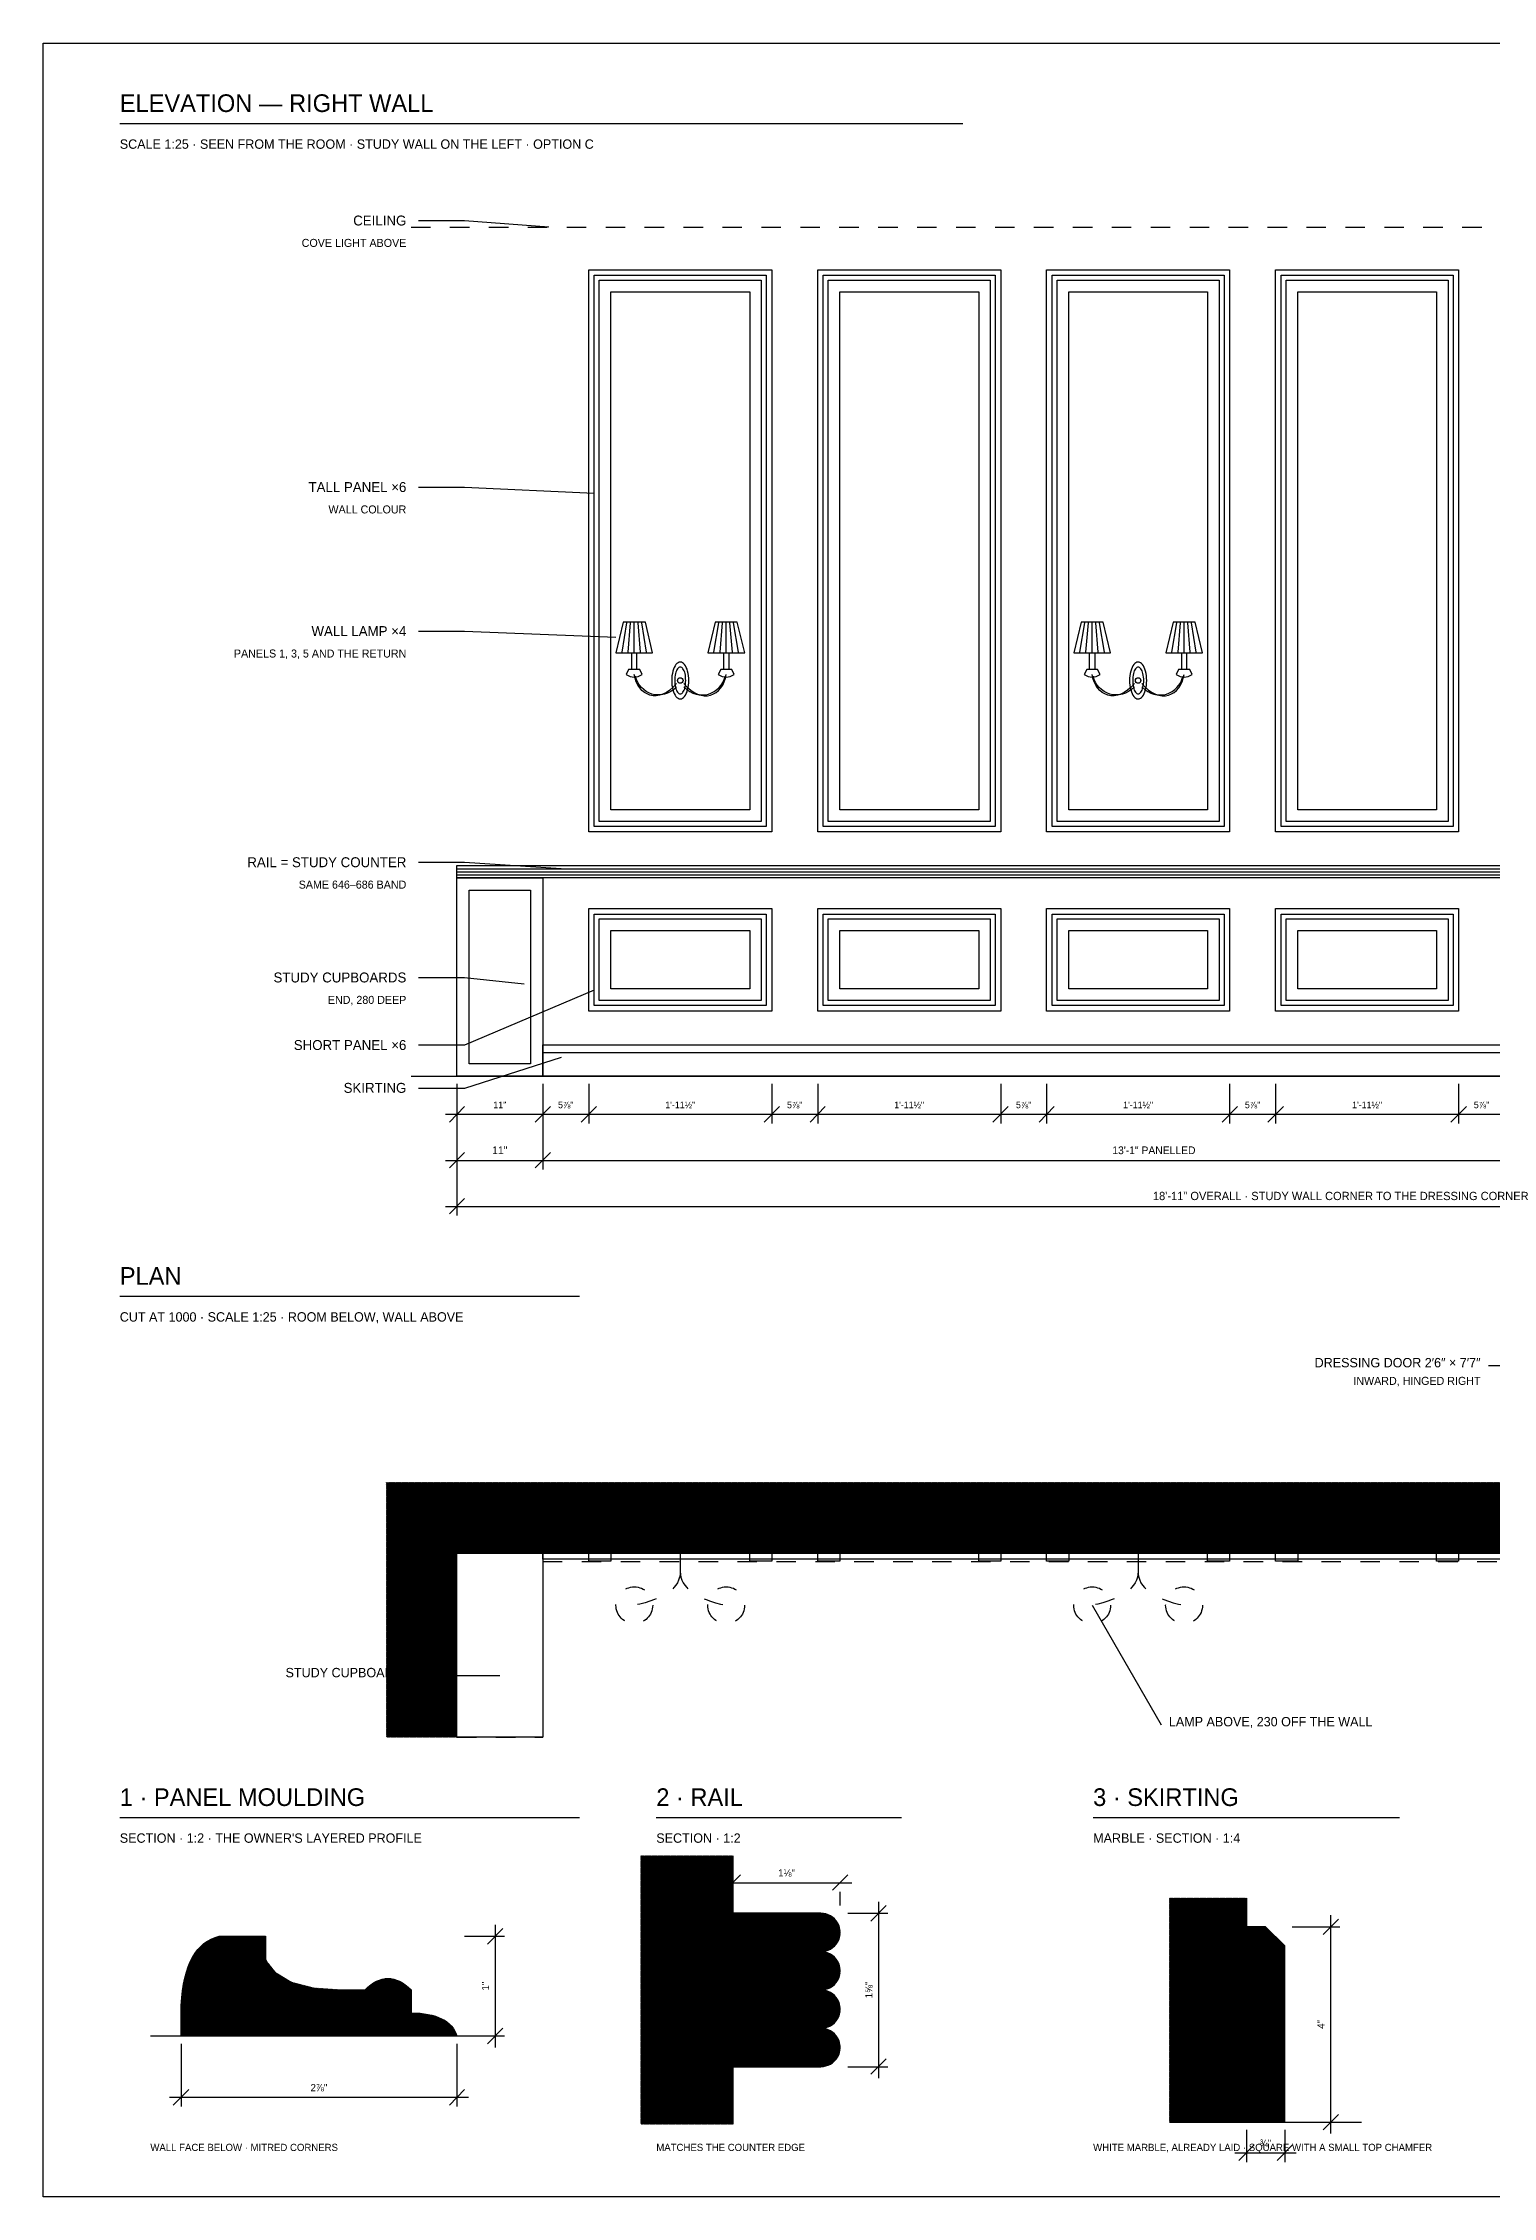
# Model space of a CAD drawing. Header units: inches. Extents: x 0.3 to 16.2, y 0.3 to 11.4.
# Drawn here: x 0.31 to 7.76, y 0.31 to 11.38 of the extents above; entities that cross this region are included whole.
import ezdxf
from ezdxf.enums import TextEntityAlignment as Align

# ---------------------------------------------------------------- set-up
doc = ezdxf.new("R2010")
doc.units = ezdxf.units.IN
doc.header["$LTSCALE"] = 0.009843
doc.header["$MEASUREMENT"] = 0
doc.linetypes.add('DASHED', pattern=[0.6, 0.5, -0.1])
for name, color, linetype in [('DIMENSIONS', 1, 'Continuous'), ('GEOMETRY', 7, 'Continuous'), ('HATCH', 8, 'Continuous'), ('TEXT', 7, 'Continuous')]:
    doc.layers.add(name, color=color, linetype=linetype)

msp = doc.modelspace()

# ---------------------------------------------------------------- hatches: boundary and pattern name
at = {"layer": 'HATCH'}
h = msp.add_hatch(dxfattribs=at)
h.set_pattern_fill('ANSI31', scale=0.01574803)
h.paths.add_polyline_path([(2.079, 3.984), (9.161, 3.984), (9.161, 3.622), (2.079, 3.622), (2.079, 3.984)])
h = msp.add_hatch(dxfattribs=at)
h.set_pattern_fill('ANSI31', scale=0.01574803)
h.paths.add_polyline_path([(2.079, 3.984), (2.441, 3.984), (2.441, 2.677), (2.079, 2.677), (2.079, 3.984)])
h = msp.add_hatch(dxfattribs=at)
h.set_pattern_fill('ANSI31', scale=0.01574803)
h.paths.add_polyline_path([(3.386, 2.067), (3.858, 2.067), (3.858, 0.689), (3.386, 0.689), (3.386, 2.067)])
h = msp.add_hatch(dxfattribs=at)
h.set_pattern_fill('ANSI31', scale=0.01574803)
h.paths.add_polyline_path([(3.858, 0.984), (4.311, 0.984), (4.324, 0.985), (4.336, 0.988), (4.349, 0.992), (4.36, 0.997), (4.371, 1.005), (4.381, 1.013), (4.389, 1.023), (4.396, 1.033), (4.402, 1.045), (4.406, 1.057), (4.409, 1.07), (4.409, 1.083), (4.409, 1.096), (4.406, 1.108), (4.402, 1.12), (4.396, 1.132), (4.389, 1.143), (4.381, 1.152), (4.371, 1.161), (4.36, 1.168), (4.349, 1.174), (4.336, 1.178), (4.324, 1.18), (4.311, 1.181), (4.324, 1.182), (4.336, 1.184), (4.349, 1.189), (4.36, 1.194), (4.371, 1.201), (4.381, 1.21), (4.389, 1.22), (4.396, 1.23), (4.402, 1.242), (4.406, 1.254), (4.409, 1.267), (4.409, 1.28), (4.409, 1.292), (4.406, 1.305), (4.402, 1.317), (4.396, 1.329), (4.389, 1.339), (4.381, 1.349), (4.371, 1.358), (4.36, 1.365), (4.349, 1.37), (4.336, 1.375), (4.324, 1.377), (4.311, 1.378), (4.324, 1.379), (4.336, 1.381), (4.349, 1.385), (4.36, 1.391), (4.371, 1.398), (4.381, 1.407), (4.389, 1.416), (4.396, 1.427), (4.402, 1.439), (4.406, 1.451), (4.409, 1.464), (4.409, 1.476), (4.409, 1.489), (4.406, 1.502), (4.402, 1.514), (4.396, 1.526), (4.389, 1.536), (4.381, 1.546), (4.371, 1.554), (4.36, 1.562), (4.349, 1.567), (4.336, 1.571), (4.324, 1.574), (4.311, 1.575), (4.324, 1.576), (4.336, 1.578), (4.349, 1.582), (4.36, 1.588), (4.371, 1.595), (4.381, 1.604), (4.389, 1.613), (4.396, 1.624), (4.402, 1.636), (4.406, 1.648), (4.409, 1.66), (4.409, 1.673), (4.409, 1.686), (4.406, 1.699), (4.402, 1.711), (4.396, 1.722), (4.389, 1.733), (4.381, 1.743), (4.371, 1.751), (4.36, 1.758), (4.349, 1.764), (4.336, 1.768), (4.324, 1.771), (4.311, 1.772), (3.858, 1.772), (3.858, 0.984)])
h = msp.add_hatch(dxfattribs=at)
h.set_pattern_fill('ANSI31', scale=0.01574803)
h.paths.add_polyline_path([(6.102, 1.85), (6.496, 1.85), (6.496, 0.699), (6.102, 0.699), (6.102, 1.85)])
h = msp.add_hatch(dxfattribs=at)
h.set_pattern_fill('ANSI31', scale=0.01574803)
h.paths.add_polyline_path([(6.496, 0.699), (6.693, 0.699), (6.693, 1.604), (6.594, 1.703), (6.496, 1.703), (6.496, 0.699)])
h = msp.add_hatch(dxfattribs=at)
h.set_pattern_fill('ANSI31', scale=0.01574803)
h.paths.add_polyline_path([(1.024, 1.142), (1.024, 1.299), (1.043, 1.439), (1.083, 1.545), (1.142, 1.617), (1.22, 1.654), (1.457, 1.654), (1.457, 1.535), (1.511, 1.467), (1.594, 1.417), (1.708, 1.388), (1.85, 1.378), (1.969, 1.378), (2.028, 1.422), (2.087, 1.437), (2.146, 1.422), (2.205, 1.378), (2.205, 1.26), (2.293, 1.252), (2.362, 1.23), (2.411, 1.193), (2.441, 1.142), (1.024, 1.142)])

# ---------------------------------------------------------------- linework, layer by layer
at = {"layer": 'DIMENSIONS'}
for p, q in [((2.441, 6.033), (2.441, 5.828)), ((2.441, 6.033), (2.441, 5.592)), ((2.441, 6.033), (2.441, 5.356)), ((2.882, 6.033), (2.882, 5.828)), ((2.882, 6.033), (2.882, 5.592)), ((3.118, 6.033), (3.118, 5.828)), ((4.058, 6.033), (4.058, 5.828)), ((4.294, 6.033), (4.294, 5.828)), ((5.234, 6.033), (5.234, 5.828)), ((5.47, 6.033), (5.47, 5.828)), ((6.41, 6.033), (6.41, 5.828)), ((6.646, 6.033), (6.646, 5.828)), ((7.586, 6.033), (7.586, 5.828)), ((2.382, 5.876), (9.22, 5.876)), ((2.402, 5.836), (2.48, 5.915)), ((2.843, 5.836), (2.921, 5.915)), ((3.079, 5.836), (3.157, 5.915)), ((4.019, 5.836), (4.097, 5.915)), ((4.255, 5.836), (4.333, 5.915)), ((5.194, 5.836), (5.273, 5.915)), ((5.431, 5.836), (5.509, 5.915)), ((6.371, 5.836), (6.45, 5.915)), ((6.607, 5.836), (6.686, 5.915)), ((7.547, 5.836), (7.626, 5.915)), ((2.402, 5.6), (2.48, 5.679)), ((2.843, 5.6), (2.921, 5.679)), ((2.382, 5.639), (11.58, 5.639)), ((2.402, 5.364), (2.48, 5.443)), ((2.382, 5.403), (11.58, 5.403)), ((3.799, 1.929), (4.469, 1.929)), ((3.819, 1.89), (3.898, 1.969)), ((3.858, 1.811), (3.858, 1.882)), ((4.37, 1.89), (4.449, 1.969)), ((4.409, 1.811), (4.409, 1.882)), ((4.449, 1.772), (4.654, 1.772)), ((4.567, 1.732), (4.646, 1.811)), ((4.606, 1.831), (4.606, 0.925)), ((2.598, 1.614), (2.677, 1.693)), ((2.638, 1.713), (2.638, 1.083)), ((6.732, 1.703), (6.976, 1.703)), ((6.89, 1.663), (6.969, 1.742)), ((6.929, 1.762), (6.929, 0.64)), ((2.48, 1.654), (2.685, 1.654)), ((2.48, 1.142), (2.685, 1.142)), ((2.598, 1.102), (2.677, 1.181)), ((1.024, 1.102), (1.024, 0.78)), ((2.441, 1.102), (2.441, 0.78)), ((4.567, 0.945), (4.646, 1.024)), ((4.449, 0.984), (4.654, 0.984)), ((0.965, 0.827), (2.5, 0.827)), ((0.984, 0.787), (1.063, 0.866)), ((2.402, 0.787), (2.48, 0.866)), ((6.732, 0.699), (6.976, 0.699)), ((6.89, 0.659), (6.969, 0.738)), ((6.457, 0.502), (6.535, 0.581)), ((6.496, 0.659), (6.496, 0.494)), ((6.654, 0.502), (6.732, 0.581)), ((6.693, 0.659), (6.693, 0.494)), ((6.437, 0.541), (6.752, 0.541))]:
    msp.add_line(p, q, dxfattribs=at)
at = {"layer": 'GEOMETRY'}
for p, q in [((0.709, 10.965), (5.039, 10.965)), ((3.289, 8.249), (3.314, 8.4)), ((3.32, 8.249), (3.333, 8.4)), ((3.352, 8.249), (3.352, 8.4)), ((3.383, 8.249), (3.371, 8.4)), ((3.415, 8.249), (3.39, 8.4)), ((3.761, 8.249), (3.786, 8.4)), ((3.793, 8.249), (3.805, 8.4)), ((3.824, 8.249), (3.824, 8.4)), ((3.856, 8.249), (3.843, 8.4)), ((3.887, 8.249), (3.862, 8.4)), ((5.641, 8.249), (5.666, 8.4)), ((5.672, 8.249), (5.685, 8.4)), ((5.704, 8.249), (5.704, 8.4)), ((5.735, 8.249), (5.723, 8.4)), ((5.767, 8.249), (5.742, 8.4)), ((6.113, 8.249), (6.139, 8.4)), ((6.145, 8.249), (6.157, 8.4)), ((6.176, 8.249), (6.176, 8.4)), ((6.208, 8.249), (6.195, 8.4)), ((6.239, 8.249), (6.214, 8.4)), ((2.441, 7.137), (8.92, 7.137)), ((2.441, 7.121), (8.92, 7.121)), ((2.441, 7.106), (8.92, 7.106)), ((2.882, 6.194), (8.92, 6.194)), ((2.205, 6.072), (11.757, 6.072)), ((0.709, 4.941), (3.071, 4.941)), ((9.761, 4.584), (7.739, 4.584)), ((5.704, 3.354), (6.058, 2.74)), ((2.661, 2.992), (2.244, 2.992)), ((0.709, 2.264), (3.071, 2.264)), ((3.465, 2.264), (4.724, 2.264)), ((5.709, 2.264), (7.283, 2.264)), ((3.858, 2.067), (3.858, 0.689)), ((6.496, 1.85), (6.496, 0.699)), ((0.866, 1.142), (2.598, 1.142)), ((6.102, 0.699), (7.087, 0.699))]:
    msp.add_line(p, q, dxfattribs=at)
at = {"layer": 'GEOMETRY', "linetype": 'DASHED'}
for p, q in [((2.205, 10.433), (11.757, 10.433)), ((2.882, 3.578), (8.92, 3.578)), ((2.441, 2.677), (2.882, 2.677))]:
    msp.add_line(p, q, dxfattribs=at)
at = {"layer": 'GEOMETRY'}
for points in [[(0.315, 11.378), (16.22, 11.378), (16.22, 0.315), (0.315, 0.315), (0.315, 11.378)], [(2.913, 10.433), (2.48, 10.465), (2.244, 10.465)], [(3.118, 10.214), (4.058, 10.214), (4.058, 7.326), (3.118, 7.326), (3.118, 10.214)], [(3.146, 10.186), (4.03, 10.186), (4.03, 7.354), (3.146, 7.354), (3.146, 10.186)], [(4.294, 10.214), (5.234, 10.214), (5.234, 7.326), (4.294, 7.326), (4.294, 10.214)], [(4.323, 10.186), (5.206, 10.186), (5.206, 7.354), (4.323, 7.354), (4.323, 10.186)], [(5.47, 10.214), (6.41, 10.214), (6.41, 7.326), (5.47, 7.326), (5.47, 10.214)], [(5.499, 10.186), (6.382, 10.186), (6.382, 7.354), (5.499, 7.354), (5.499, 10.186)], [(6.646, 10.214), (7.586, 10.214), (7.586, 7.326), (6.646, 7.326), (6.646, 10.214)], [(6.675, 10.186), (7.558, 10.186), (7.558, 7.354), (6.675, 7.354), (6.675, 10.186)], [(3.172, 10.161), (4.004, 10.161), (4.004, 7.38), (3.172, 7.38), (3.172, 10.161)], [(3.231, 10.101), (3.945, 10.101), (3.945, 7.439), (3.231, 7.439), (3.231, 10.101)], [(4.348, 10.161), (5.18, 10.161), (5.18, 7.38), (4.348, 7.38), (4.348, 10.161)], [(4.408, 10.101), (5.121, 10.101), (5.121, 7.439), (4.408, 7.439), (4.408, 10.101)], [(5.524, 10.161), (6.357, 10.161), (6.357, 7.38), (5.524, 7.38), (5.524, 10.161)], [(5.584, 10.101), (6.297, 10.101), (6.297, 7.439), (5.584, 7.439), (5.584, 10.101)], [(6.7, 10.161), (7.533, 10.161), (7.533, 7.38), (6.7, 7.38), (6.7, 10.161)], [(6.76, 10.101), (7.473, 10.101), (7.473, 7.439), (6.76, 7.439), (6.76, 10.101)], [(3.146, 9.065), (2.48, 9.096), (2.244, 9.096)], [(3.257, 8.324), (2.48, 8.356), (2.244, 8.356)], [(3.257, 8.246), (3.446, 8.246), (3.409, 8.403), (3.295, 8.403), (3.257, 8.246)], [(3.73, 8.246), (3.919, 8.246), (3.881, 8.403), (3.768, 8.403), (3.73, 8.246)], [(5.609, 8.246), (5.798, 8.246), (5.761, 8.403), (5.647, 8.403), (5.609, 8.246)], [(6.082, 8.246), (6.271, 8.246), (6.233, 8.403), (6.12, 8.403), (6.082, 8.246)], [(3.339, 8.246), (3.364, 8.246), (3.364, 8.161), (3.339, 8.161), (3.339, 8.246)], [(3.812, 8.246), (3.837, 8.246), (3.837, 8.161), (3.812, 8.161), (3.812, 8.246)], [(5.691, 8.246), (5.717, 8.246), (5.717, 8.161), (5.691, 8.161), (5.691, 8.246)], [(6.164, 8.246), (6.189, 8.246), (6.189, 8.161), (6.164, 8.161), (6.164, 8.246)], [(3.393, 8.135), (3.38, 8.161), (3.323, 8.161), (3.311, 8.135)], [(3.865, 8.135), (3.853, 8.161), (3.796, 8.161), (3.783, 8.135)], [(5.745, 8.135), (5.732, 8.161), (5.676, 8.161), (5.663, 8.135)], [(6.217, 8.135), (6.205, 8.161), (6.148, 8.161), (6.135, 8.135)], [(2.976, 7.137), (2.48, 7.169), (2.244, 7.169)], [(2.441, 7.153), (8.92, 7.153), (8.92, 7.09), (2.441, 7.09), (2.441, 7.153)], [(2.441, 7.09), (2.882, 7.09), (2.882, 6.072), (2.441, 6.072), (2.441, 7.09)], [(2.504, 7.027), (2.819, 7.027), (2.819, 6.135), (2.504, 6.135), (2.504, 7.027)], [(3.118, 6.932), (4.058, 6.932), (4.058, 6.406), (3.118, 6.406), (3.118, 6.932)], [(3.146, 6.904), (4.03, 6.904), (4.03, 6.435), (3.146, 6.435), (3.146, 6.904)], [(3.172, 6.879), (4.004, 6.879), (4.004, 6.46), (3.172, 6.46), (3.172, 6.879)], [(4.294, 6.932), (5.234, 6.932), (5.234, 6.406), (4.294, 6.406), (4.294, 6.932)], [(4.323, 6.904), (5.206, 6.904), (5.206, 6.435), (4.323, 6.435), (4.323, 6.904)], [(4.348, 6.879), (5.18, 6.879), (5.18, 6.46), (4.348, 6.46), (4.348, 6.879)], [(5.47, 6.932), (6.41, 6.932), (6.41, 6.406), (5.47, 6.406), (5.47, 6.932)], [(5.499, 6.904), (6.382, 6.904), (6.382, 6.435), (5.499, 6.435), (5.499, 6.904)], [(5.524, 6.879), (6.357, 6.879), (6.357, 6.46), (5.524, 6.46), (5.524, 6.879)], [(6.646, 6.932), (7.586, 6.932), (7.586, 6.406), (6.646, 6.406), (6.646, 6.932)], [(6.675, 6.904), (7.558, 6.904), (7.558, 6.435), (6.675, 6.435), (6.675, 6.904)], [(6.7, 6.879), (7.533, 6.879), (7.533, 6.46), (6.7, 6.46), (6.7, 6.879)], [(3.231, 6.819), (3.945, 6.819), (3.945, 6.52), (3.231, 6.52), (3.231, 6.819)], [(4.408, 6.819), (5.121, 6.819), (5.121, 6.52), (4.408, 6.52), (4.408, 6.819)], [(5.584, 6.819), (6.297, 6.819), (6.297, 6.52), (5.584, 6.52), (5.584, 6.819)], [(6.76, 6.819), (7.473, 6.819), (7.473, 6.52), (6.76, 6.52), (6.76, 6.819)], [(2.787, 6.545), (2.48, 6.576), (2.244, 6.576)], [(3.146, 6.513), (2.48, 6.23), (2.244, 6.23)], [(2.882, 6.233), (8.92, 6.233), (8.92, 6.072), (2.882, 6.072), (2.882, 6.233)], [(2.976, 6.167), (2.48, 6.009), (2.244, 6.009)], [(2.441, 2.677), (2.441, 3.622), (9.161, 3.622), (9.161, 3.984)], [(2.441, 3.622), (2.882, 3.622), (2.882, 2.677), (2.441, 2.677), (2.441, 3.622)], [(2.882, 3.622), (8.92, 3.622), (8.92, 3.591), (2.882, 3.591), (2.882, 3.622)], [(3.118, 3.622), (3.231, 3.622), (3.231, 3.581), (3.118, 3.581), (3.118, 3.622)], [(3.945, 3.622), (4.058, 3.622), (4.058, 3.581), (3.945, 3.581), (3.945, 3.622)], [(4.294, 3.622), (4.408, 3.622), (4.408, 3.581), (4.294, 3.581), (4.294, 3.622)], [(5.121, 3.622), (5.234, 3.622), (5.234, 3.581), (5.121, 3.581), (5.121, 3.622)], [(5.47, 3.622), (5.584, 3.622), (5.584, 3.581), (5.47, 3.581), (5.47, 3.622)], [(6.297, 3.622), (6.41, 3.622), (6.41, 3.581), (6.297, 3.581), (6.297, 3.622)], [(6.646, 3.622), (6.76, 3.622), (6.76, 3.581), (6.646, 3.581), (6.646, 3.622)], [(7.473, 3.622), (7.586, 3.622), (7.586, 3.581), (7.473, 3.581), (7.473, 3.622)], [(4.311, 1.772), (3.858, 1.772), (3.858, 0.984)], [(6.496, 0.699), (6.693, 0.699), (6.693, 1.604), (6.594, 1.703), (6.496, 1.703), (6.496, 0.699)], [(1.22, 1.654), (1.457, 1.654), (1.457, 1.535)], [(1.85, 1.378), (1.969, 1.378)], [(2.205, 1.378), (2.205, 1.26)], [(1.024, 1.142), (1.024, 1.299)], [(2.441, 1.142), (1.024, 1.142)], [(3.858, 0.984), (4.311, 0.984)]]:
    msp.add_lwpolyline(points, dxfattribs=at)
at = {"layer": 'GEOMETRY', "linetype": 'DASHED'}
for points in [[(3.588, 3.622), (3.588, 3.528)], [(5.94, 3.622), (5.94, 3.528)]]:
    msp.add_lwpolyline(points, dxfattribs=at)
at = {"layer": 'GEOMETRY'}
for centre in [(3.588, 8.104), (5.94, 8.104)]:
    msp.add_circle(centre, 0.0142, dxfattribs=at)
at = {"layer": 'GEOMETRY', "linetype": 'DASHED'}
for centre in [(3.352, 3.354), (3.824, 3.354), (5.704, 3.354), (6.176, 3.354)]:
    msp.add_circle(centre, 0.0945, dxfattribs=at)
at = {"layer": 'GEOMETRY'}
for points, knots in [([(3.632, 8.104), (3.632, 8.087), (3.63, 8.071), (3.626, 8.057), (3.622, 8.042), (3.617, 8.03), (3.61, 8.022), (3.603, 8.014), (3.596, 8.009), (3.588, 8.009), (3.58, 8.009), (3.573, 8.014), (3.566, 8.022), (3.559, 8.03), (3.554, 8.042), (3.55, 8.057), (3.546, 8.071), (3.544, 8.087), (3.544, 8.104), (3.544, 8.121), (3.546, 8.137), (3.55, 8.151), (3.554, 8.166), (3.559, 8.177), (3.566, 8.186), (3.573, 8.194), (3.58, 8.198), (3.588, 8.198), (3.596, 8.198), (3.603, 8.194), (3.61, 8.186), (3.617, 8.177), (3.622, 8.166), (3.626, 8.151), (3.63, 8.137), (3.632, 8.121), (3.632, 8.104)], [0, 0, 0, 0, 1, 1, 1, 2, 2, 2, 3, 3, 3, 4, 4, 4, 5, 5, 5, 6, 6, 6, 7, 7, 7, 8, 8, 8, 9, 9, 9, 10, 10, 10, 11, 11, 11, 12, 12, 12, 12]), ([(5.984, 8.104), (5.984, 8.087), (5.982, 8.071), (5.978, 8.057), (5.974, 8.042), (5.969, 8.03), (5.962, 8.022), (5.956, 8.014), (5.948, 8.009), (5.94, 8.009), (5.932, 8.009), (5.925, 8.014), (5.918, 8.022), (5.911, 8.03), (5.906, 8.042), (5.902, 8.057), (5.898, 8.071), (5.896, 8.087), (5.896, 8.104), (5.896, 8.121), (5.898, 8.137), (5.902, 8.151), (5.906, 8.166), (5.911, 8.177), (5.918, 8.186), (5.925, 8.194), (5.932, 8.198), (5.94, 8.198), (5.948, 8.198), (5.956, 8.194), (5.962, 8.186), (5.969, 8.177), (5.974, 8.166), (5.978, 8.151), (5.982, 8.137), (5.984, 8.121), (5.984, 8.104)], [0, 0, 0, 0, 1, 1, 1, 2, 2, 2, 3, 3, 3, 4, 4, 4, 5, 5, 5, 6, 6, 6, 7, 7, 7, 8, 8, 8, 9, 9, 9, 10, 10, 10, 11, 11, 11, 12, 12, 12, 12]), ([(3.616, 8.104), (3.616, 8.092), (3.615, 8.08), (3.613, 8.069), (3.61, 8.059), (3.607, 8.05), (3.602, 8.044), (3.598, 8.038), (3.593, 8.035), (3.588, 8.035), (3.583, 8.035), (3.578, 8.038), (3.574, 8.044), (3.57, 8.05), (3.566, 8.059), (3.563, 8.069), (3.561, 8.08), (3.56, 8.092), (3.56, 8.104), (3.56, 8.116), (3.561, 8.128), (3.563, 8.139), (3.566, 8.149), (3.57, 8.158), (3.574, 8.164), (3.578, 8.17), (3.583, 8.173), (3.588, 8.173), (3.593, 8.173), (3.598, 8.17), (3.602, 8.164), (3.607, 8.158), (3.61, 8.149), (3.613, 8.139), (3.615, 8.128), (3.616, 8.116), (3.616, 8.104)], [0, 0, 0, 0, 1, 1, 1, 2, 2, 2, 3, 3, 3, 4, 4, 4, 5, 5, 5, 6, 6, 6, 7, 7, 7, 8, 8, 8, 9, 9, 9, 10, 10, 10, 11, 11, 11, 12, 12, 12, 12]), ([(5.969, 8.104), (5.969, 8.092), (5.967, 8.08), (5.965, 8.069), (5.962, 8.059), (5.959, 8.05), (5.954, 8.044), (5.95, 8.038), (5.945, 8.035), (5.94, 8.035), (5.935, 8.035), (5.93, 8.038), (5.926, 8.044), (5.922, 8.05), (5.918, 8.059), (5.916, 8.069), (5.913, 8.08), (5.912, 8.092), (5.912, 8.104), (5.912, 8.116), (5.913, 8.128), (5.916, 8.139), (5.918, 8.149), (5.922, 8.158), (5.926, 8.164), (5.93, 8.17), (5.935, 8.173), (5.94, 8.173), (5.945, 8.173), (5.95, 8.17), (5.954, 8.164), (5.959, 8.158), (5.962, 8.149), (5.965, 8.139), (5.967, 8.128), (5.969, 8.116), (5.969, 8.104)], [0, 0, 0, 0, 1, 1, 1, 2, 2, 2, 3, 3, 3, 4, 4, 4, 5, 5, 5, 6, 6, 6, 7, 7, 7, 8, 8, 8, 9, 9, 9, 10, 10, 10, 11, 11, 11, 12, 12, 12, 12]), ([(4.311, 1.575), (4.328, 1.575), (4.345, 1.579), (4.36, 1.588), (4.375, 1.597), (4.388, 1.609), (4.396, 1.624), (4.405, 1.639), (4.409, 1.656), (4.409, 1.673), (4.409, 1.691), (4.405, 1.707), (4.396, 1.722), (4.388, 1.737), (4.375, 1.75), (4.36, 1.758), (4.345, 1.767), (4.328, 1.772), (4.311, 1.772)], [0, 0, 0, 0, 1, 1, 1, 2, 2, 2, 3, 3, 3, 4, 4, 4, 5, 5, 5, 6, 6, 6, 6]), ([(4.311, 1.378), (4.328, 1.378), (4.345, 1.383), (4.36, 1.391), (4.375, 1.4), (4.388, 1.412), (4.396, 1.427), (4.405, 1.442), (4.409, 1.459), (4.409, 1.476), (4.409, 1.494), (4.405, 1.511), (4.396, 1.526), (4.388, 1.541), (4.375, 1.553), (4.36, 1.562), (4.345, 1.57), (4.328, 1.575), (4.311, 1.575)], [0, 0, 0, 0, 1, 1, 1, 2, 2, 2, 3, 3, 3, 4, 4, 4, 5, 5, 5, 6, 6, 6, 6]), ([(4.311, 1.181), (4.328, 1.181), (4.345, 1.186), (4.36, 1.194), (4.375, 1.203), (4.388, 1.215), (4.396, 1.23), (4.405, 1.245), (4.409, 1.262), (4.409, 1.28), (4.409, 1.297), (4.405, 1.314), (4.396, 1.329), (4.388, 1.344), (4.375, 1.356), (4.36, 1.365), (4.345, 1.373), (4.328, 1.378), (4.311, 1.378)], [0, 0, 0, 0, 1, 1, 1, 2, 2, 2, 3, 3, 3, 4, 4, 4, 5, 5, 5, 6, 6, 6, 6]), ([(4.311, 0.984), (4.328, 0.984), (4.345, 0.989), (4.36, 0.997), (4.375, 1.006), (4.388, 1.019), (4.396, 1.033), (4.405, 1.048), (4.409, 1.065), (4.409, 1.083), (4.409, 1.1), (4.405, 1.117), (4.396, 1.132), (4.388, 1.147), (4.375, 1.159), (4.36, 1.168), (4.345, 1.177), (4.328, 1.181), (4.311, 1.181)], [0, 0, 0, 0, 1, 1, 1, 2, 2, 2, 3, 3, 3, 4, 4, 4, 5, 5, 5, 6, 6, 6, 6])]:
    msp.add_open_spline(points, degree=3, knots=knots, dxfattribs=at)
for points in [[(3.311, 8.135), (3.338, 8.117), (3.365, 8.117), (3.393, 8.135)], [(3.569, 8.088), (3.478, 7.978), (3.368, 8.025), (3.352, 8.135)], [(3.569, 8.072), (3.494, 7.991), (3.377, 8.035), (3.358, 8.126)], [(3.607, 8.088), (3.698, 7.978), (3.809, 8.025), (3.824, 8.135)], [(3.607, 8.072), (3.683, 7.991), (3.799, 8.035), (3.818, 8.126)], [(3.783, 8.135), (3.811, 8.117), (3.838, 8.117), (3.865, 8.135)], [(5.663, 8.135), (5.69, 8.117), (5.718, 8.117), (5.745, 8.135)], [(5.921, 8.088), (5.83, 7.978), (5.72, 8.025), (5.704, 8.135)], [(5.921, 8.072), (5.846, 7.991), (5.729, 8.035), (5.71, 8.126)], [(5.959, 8.088), (6.05, 7.978), (6.161, 8.025), (6.176, 8.135)], [(5.959, 8.072), (6.035, 7.991), (6.151, 8.035), (6.17, 8.126)], [(6.135, 8.135), (6.163, 8.117), (6.19, 8.117), (6.217, 8.135)], [(1.024, 1.299), (1.037, 1.509), (1.102, 1.627), (1.22, 1.654)], [(1.457, 1.535), (1.509, 1.43), (1.64, 1.378), (1.85, 1.378)], [(1.969, 1.378), (2.047, 1.457), (2.126, 1.457), (2.205, 1.378)], [(2.205, 1.26), (2.336, 1.26), (2.415, 1.22), (2.441, 1.142)]]:
    msp.add_open_spline(points, degree=3, dxfattribs=at)
at = {"layer": 'GEOMETRY', "linetype": 'DASHED'}
for points in [[(3.588, 3.528), (3.588, 3.444), (3.509, 3.386), (3.352, 3.354)], [(3.588, 3.528), (3.588, 3.444), (3.667, 3.386), (3.824, 3.354)], [(5.94, 3.528), (5.94, 3.444), (5.861, 3.386), (5.704, 3.354)], [(5.94, 3.528), (5.94, 3.444), (6.019, 3.386), (6.176, 3.354)]]:
    msp.add_open_spline(points, degree=3, dxfattribs=at)

# ---------------------------------------------------------------- texts
at = {"layer": 'TEXT'}
for s, height, p in [('ELEVATION — RIGHT WALL', 0.09071, (0.709, 11.024)), ('SCALE 1:25 · SEEN FROM THE ROOM · STUDY WALL ON THE LEFT · OPTION C', 0.04819, (0.709, 10.835)), ('PLAN', 0.0907, (0.709, 5)), ('CUT AT 1000 · SCALE 1:25 · ROOM BELOW, WALL ABOVE', 0.04819, (0.709, 4.811)), ('LAMP ABOVE, 230 OFF THE WALL', 0.04819, (6.098, 2.732)), ('1 · PANEL MOULDING', 0.09071, (0.709, 2.323)), ('2 · RAIL', 0.0907, (3.465, 2.323)), ('3 · SKIRTING', 0.09071, (5.709, 2.323)), ("SECTION · 1:2 · THE OWNER'S LAYERED PROFILE", 0.04819, (0.709, 2.134)), ('SECTION · 1:2', 0.04819, (3.465, 2.134)), ('MARBLE · SECTION · 1:4', 0.04819, (5.709, 2.134)), ('WALL FACE BELOW · MITRED CORNERS', 0.03685, (0.866, 0.551)), ('MATCHES THE COUNTER EDGE', 0.03685, (3.465, 0.551)), ('WHITE MARBLE, ALREADY LAID · SQUARE WITH A SMALL TOP CHAMFER', 0.03685, (5.709, 0.551))]:
    msp.add_text(s, height=height, dxfattribs=at).set_placement(p)
for s, height, p in [('CEILING', 0.051, (2.181, 10.441)), ('COVE LIGHT ABOVE', 0.0411, (2.181, 10.331)), ('TALL PANEL ×6', 0.05102, (2.181, 9.072)), ('WALL COLOUR', 0.0411, (2.181, 8.962)), ('WALL LAMP ×4', 0.05102, (2.181, 8.332)), ('PANELS 1, 3, 5 AND THE RETURN', 0.0411, (2.181, 8.222)), ('RAIL = STUDY COUNTER', 0.05102, (2.181, 7.145)), ('SAME 646–686 BAND', 0.0411, (2.181, 7.035)), ('STUDY CUPBOARDS', 0.05102, (2.181, 6.553)), ('END, 280 DEEP', 0.0411, (2.181, 6.443)), ('SHORT PANEL ×6', 0.05102, (2.181, 6.206)), ('SKIRTING', 0.051, (2.181, 5.986)), ('DRESSING DOOR 2′6″ × 7′7″', 0.04819, (7.699, 4.576)), ('INWARD, HINGED RIGHT', 0.0411, (7.699, 4.486)), ('STUDY CUPBOARDS', 0.04819, (2.205, 2.984))]:
    msp.add_text(s, height=height, dxfattribs=at).set_placement(p, align=Align.RIGHT)
for s, height, p in [('11"', 0.034, (2.661, 5.907)), ('5⅞"', 0.034, (3, 5.907)), ('1\'-11½"', 0.034, (3.588, 5.907)), ('5⅞"', 0.034, (4.176, 5.907)), ('1\'-11½"', 0.034, (4.764, 5.907)), ('5⅞"', 0.034, (5.352, 5.907)), ('1\'-11½"', 0.034, (5.94, 5.907)), ('5⅞"', 0.034, (6.528, 5.907)), ('1\'-11½"', 0.034, (7.116, 5.907)), ('5⅞"', 0.034, (7.704, 5.907)), ('11"', 0.0397, (2.661, 5.671)), ('13\'-1" PANELLED', 0.03969, (6.021, 5.671)), ('18\'-11" OVERALL · STUDY WALL CORNER TO THE DRESSING CORNER', 0.04252, (6.981, 5.435)), ('1⅛"', 0.0369, (4.134, 1.961)), ('2⅞"', 0.0369, (1.732, 0.858)), ('¾"', 0.0369, (6.594, 0.573))]:
    msp.add_text(s, height=height, dxfattribs=at).set_placement(p, align=Align.CENTER)
for s, p in [('1"', (2.606, 1.398)), ('1⅝"', (4.575, 1.378)), ('4"', (6.898, 1.201))]:
    msp.add_text(s, height=0.0369, rotation=90, dxfattribs=at).set_placement(p, align=Align.CENTER)

doc.saveas('drawing.dxf')
